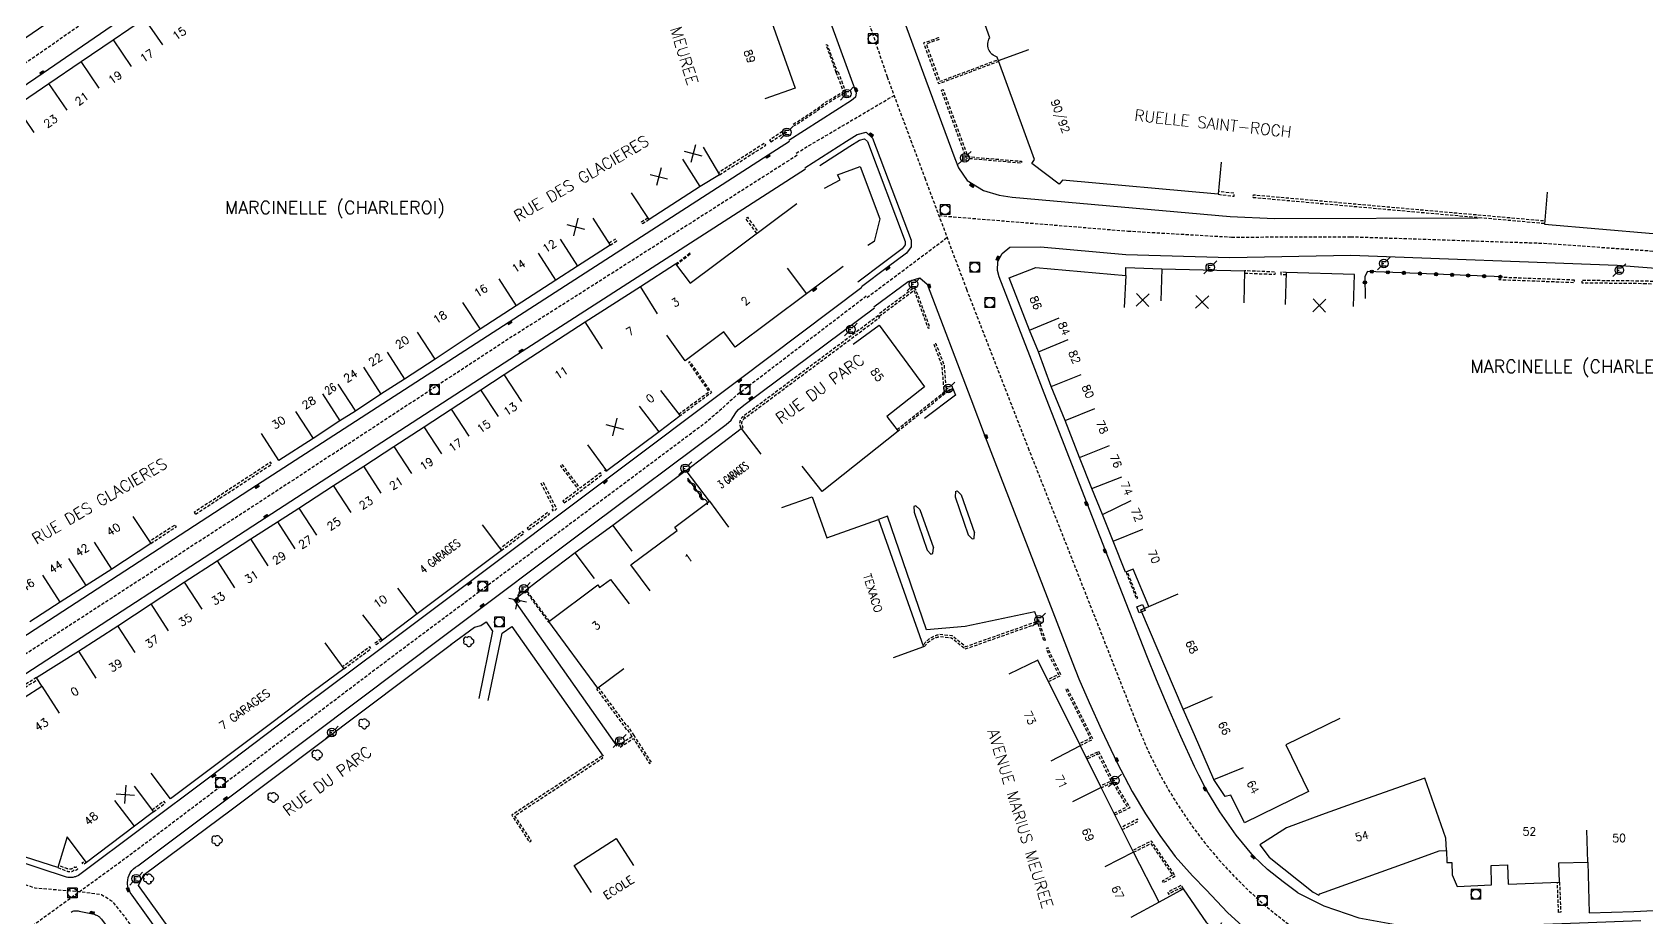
# Model space of a CAD drawing. Header units: millimetres. Extents: x 154999 to 156001, y 121000 to 122001.
# Drawn here: x 155290.9 to 155542, y 121152.3 to 121289.9 of the extents above; entities that cross this region are included whole.
import ezdxf
from ezdxf.enums import TextEntityAlignment as Align

# ---------------------------------------------------------------- set-up
doc = ezdxf.new("R2010")
doc.units = ezdxf.units.MM
doc.linetypes.add('DASHED', pattern=[0.75, 0.5, -0.25])
doc.layers.get('0').update_dxf_attribs({"linetype": 'CONTINUOUS'})
for name, color, linetype in [('W0001', 6, 'DASHED'), ('W0008', 7, 'CONTINUOUS'), ('W0017', 7, 'CONTINUOUS'), ('W0100', 7, 'CONTINUOUS'), ('W0112', 1, 'DASHED'), ('W0300', 7, 'CONTINUOUS'), ('W0310', 3, 'CONTINUOUS'), ('W0322', 7, 'CONTINUOUS'), ('W0334', 7, 'CONTINUOUS'), ('W0400', 7, 'CONTINUOUS'), ('W0420', 7, 'CONTINUOUS'), ('W0471', 7, 'CONTINUOUS'), ('W0980', 7, 'CONTINUOUS'), ('W0984', 7, 'CONTINUOUS'), ('W0989', 7, 'CONTINUOUS'), ('W0991', 7, 'CONTINUOUS'), ('W1102', 7, 'CONTINUOUS')]:
    doc.layers.add(name, color=color, linetype=linetype)
doc.styles.get("Standard").update_dxf_attribs({"font": 'romans.shx', "width": 0.85})

# ---------------------------------------------------------------- blocks, each defined once
blk = doc.blocks.new('T400')
for p, q in [((-0.15, 0.3), (0.15, 0.3)), ((-0.15, -0.25), (-0.15, 0.3)), ((-0.15, 0.15), (0.15, 0.15)), ((-0.15, 0), (0.15, 0)), ((0.15, 0.3), (0.15, -0.25)), ((-0.15, -0.15), (0.15, -0.15)), ((-0.15, -0.25), (-0.15, -0.3)), ((-0.15, -0.3), (0.15, -0.3)), ((0.15, -0.3), (0.15, -0.25))]:
    blk.add_line(p, q)
blk = doc.blocks.new('T471')
for p, q in [((-0.333334, 0.333334), (-0.333334, -0.333334)), ((-0.333334, 0.333334), (0.333334, 0.333334)), ((-0.333334, 0), (0, 0)), ((0.500001, 0.500001), (1.000002, 1.000002)), ((-0.500001, -0.500001), (-1.000002, -1.000002)), ((-0.333334, -0.333334), (0.333334, -0.333334))]:
    blk.add_line(p, q)
blk.add_ellipse((0, 0), major_axis=(0.471405, 0.471405), ratio=1, start_param=5.4977871438, end_param=11.780972451)
blk = doc.blocks.new('T420')
for p, q in [((0.75, 0.75), (-0.75, 0.75)), ((-0.75, 0.75), (-0.75, -0.75)), ((0.75, 0.75), (0.75, -0.75)), ((0.75, -0.75), (-0.75, -0.75))]:
    blk.add_line(p, q)
blk.add_ellipse((0, 0), major_axis=(-0.53, 0.53), ratio=1, start_param=3.926991, end_param=10.210176)
blk = doc.blocks.new('T300')
for p, q in [((-0.8, 0.51), (-0.86, 0.34)), ((-0.86, 0.34), (-0.86, 0.17)), ((-0.86, 0.17), (-0.74, 0.06)), ((-0.69, 0.63), (-0.8, 0.51)), ((-0.8, -0.06), (-0.74, 0.06)), ((-0.74, 0.06), (-0.69, 0.11)), ((-0.57, 0.69), (-0.69, 0.63)), ((-0.46, 0.69), (-0.57, 0.69)), ((-0.29, 0.63), (-0.46, 0.69)), ((-0.29, 0.63), (-0.17, 0.74)), ((-0.23, 0.57), (-0.29, 0.63)), ((-0.17, 0.74), (-0.06, 0.8)), ((-0.06, 0.8), (0.06, 0.8)), ((0.06, 0.8), (0.23, 0.74)), ((0.23, 0.74), (0.34, 0.63)), ((0.34, 0.63), (0.4, 0.51)), ((0.46, 0.46), (0.34, 0.46)), ((0.4, 0.51), (0.4, 0.46)), ((0.57, 0.4), (0.46, 0.46)), ((0.57, 0.4), (0.69, 0.29)), ((0.69, 0.29), (0.74, 0.17)), ((0.74, 0.06), (0.69, -0.17)), ((0.74, 0.17), (0.74, 0.06)), ((-0.8, -0.17), (-0.8, -0.06)), ((-0.8, -0.23), (-0.8, -0.17)), ((-0.74, -0.34), (-0.8, -0.23)), ((-0.69, -0.4), (-0.74, -0.34)), ((-0.51, -0.46), (-0.69, -0.4)), ((-0.4, -0.46), (-0.51, -0.46)), ((-0.4, -0.46), (-0.34, -0.46)), ((-0.34, -0.46), (-0.34, -0.4)), ((-0.34, -0.51), (-0.34, -0.46)), ((-0.29, -0.63), (-0.34, -0.51)), ((-0.17, -0.74), (-0.29, -0.63)), ((-0.06, -0.8), (-0.17, -0.74)), ((0.06, -0.8), (-0.06, -0.8)), ((0.17, -0.74), (0.06, -0.8)), ((0.23, -0.69), (0.17, -0.74)), ((0.29, -0.46), (0.23, -0.46)), ((0.29, -0.63), (0.23, -0.69)), ((0.46, -0.4), (0.29, -0.46)), ((0.34, -0.51), (0.29, -0.63)), ((0.34, -0.51), (0.34, -0.46)), ((0.57, -0.34), (0.46, -0.4)), ((0.63, -0.29), (0.57, -0.34)), ((0.69, -0.17), (0.63, -0.29))]:
    blk.add_line(p, q)
blk = doc.blocks.new('t991o')
at = {"color": 0, "linetype": 'Continuous'}
for p, q in [((-1, 1), (1, -1)), ((-1, -1), (1, 1))]:
    blk.add_line(p, q, dxfattribs=at)
blk = doc.blocks.new('t310o')
at = {"color": 0, "linetype": 'Continuous'}
for centre, start, end in [((-0.5, 0.38), 216.8699, 323.1304), ((0.5, -0.37), 36.8699, 143.1303)]:
    blk.add_arc(centre, 0.625, start, end, dxfattribs=at)
blk = doc.blocks.new('t112o')
at = {"color": 0, "linetype": 'Continuous'}
for p, q in [((-0.5, 0.5), (0.5, 0.5)), ((-0.5, -0.5), (-0.5, 0.5)), ((0.5, 0.5), (0.5, -0.5)), ((0.5, -0.5), (-0.5, -0.5))]:
    blk.add_line(p, q, dxfattribs=at)
blk = doc.blocks.new('t322o')
at = {"color": 0, "linetype": 'Continuous'}
for radius in [0.25, 0.15]:
    blk.add_circle((0, 0), radius, dxfattribs=at)

msp = doc.modelspace()

# ---------------------------------------------------------------- linework, layer by layer
at = {"layer": 'W0001', "flags": 128}
for points in [[(155000, 121204), (155027.91, 121200.24), (155082.58, 121193.01), (155100.47, 121191.8), (155111.69, 121191.8), (155150.23, 121194.83), (155156.78, 121195.53), (155160.51, 121197.16), (155166.35, 121201.13), (155195.09, 121220.96), (155241.5, 121252.34), (155272.8, 121273.57), (155292.33, 121286.81), (155328.07, 121311.78), (155364.75, 121336.74), (155374.12, 121343.36)], [(155409.87, 121270.76), (155375.71, 121249.01), (155365.05, 121242.26), (155327.02, 121217.34), (155286.14, 121190.81), (155263.95, 121176.77), (155256.84, 121172.3), (155241.83, 121161.88), (155239.65, 121160.62), (155191.34, 121129.29), (155166.62, 121113.41), (155151.03, 121102.76), (155129.53, 121086.17), (155101.1, 121064.53), (155095.42, 121059.52), (155090.49, 121053.68), (155081.09, 121039.72), (155072.15, 121027.93), (155062.4, 121016.17), (155055.18, 121007.58), (155054.38, 121005.52), (155054.26, 121002.89), (155053.78, 121000)], [(155420.62, 121248.85), (155400.18, 121233.23), (155397.87, 121231.1), (155395.56, 121229.14), (155345.63, 121191.86), (155307.96, 121163.38), (155303.95, 121160.4), (155284.06, 121146), (155274.43, 121138.79), (155259.42, 121127.57), (155222.66, 121100.33), (155203.63, 121086.13), (155200.6, 121082.95), (155188.9, 121068.07), (155167.43, 121041.67), (155155.74, 121027.47), (155140.68, 121009.62), (155133.59, 121000)], [(155158.27, 121196.18), (155163.96, 121191.21), (155164.97, 121190.01), (155171.39, 121187.8), (155185.84, 121183.99), (155197.29, 121181.19), (155202.91, 121180.59), (155207.93, 121180.39), (155215.56, 121179.78), (155221.9, 121179.17), (155236.96, 121174.16), (155251.21, 121168.55), (155266.47, 121165.34), (155291.36, 121156.92), (155298.72, 121156.31), (155301.7, 121155.87), (155303.27, 121154.91), (155305.06, 121152.73), (155319, 121133.19), (155340.68, 121102.84), (155366.86, 121066.85)]]:
    msp.add_lwpolyline(points, dxfattribs=at)
at = {"layer": 'W0001'}
msp.add_lwpolyline([(155407.85, 121330.32), (155423.85, 121282.98), (155429.71, 121267.25), (155436.2, 121249.94), (155445.78, 121225.32), (155462.44, 121183.04, 0.144647), (155486.48, 121151.13)], format="xyb", dxfattribs=at)
for points in [[(155409.72, 121271.1), (155424.94, 121280.07)], [(155431.91, 121261.39), (155461.29, 121258.99), (155477.43, 121258.05), (155495.93, 121258.11), (155525.97, 121257.1), (155575.11, 121253.59), (155601.71, 121250.44), (155614.71, 121250.12), (155631.76, 121249.88), (155664.75, 121248.96)], [(155420.74, 121248.68), (155433.19, 121257.99)]]:
    msp.add_lwpolyline(points, dxfattribs=at)
at = {"layer": 'W0008', "flags": 128}
for points in [[(155371.88, 121345.28), (155326.79, 121314.29), (155289.13, 121288.43), (155239.78, 121254.82), (155193.14, 121223.09), (155162.24, 121202.09), (155155.49, 121199.35), (155152.83, 121198.96), (155111.8, 121195.6), (155108.03, 121200.38, -0.060237), (155107.76, 121200.95, -0.060237), (155107.63, 121201.57, -0.050109), (155107.64, 121202.09, -0.050109), (155107.75, 121202.6)], [(155419.95, 121250.2), (155400.85, 121235.85), (155379.65, 121219.95), (155358.45, 121204.07), (155345.17, 121194.13), (155329.04, 121182.02), (155318.36, 121173.98), (155298.13, 121158.84, -0.046471), (155297.64, 121158.64, -0.046471), (155297.11, 121158.53, -0.037772), (155296.68, 121158.52, -0.037772), (155296.25, 121158.57), (155266.45, 121168.37, -0.083703)], [(155369.05, 121068.29), (155344.77, 121102.26), (155322.07, 121134), (155306.49, 121155.78, -0.090339), (155305.94, 121156.69, -0.090339), (155305.75, 121157.73, -0.137226), (155306.18, 121159.26, -0.137226), (155307.34, 121160.34), (155320.81, 121170.43), (155355.08, 121196.18), (155377.72, 121213.17), (155398, 121228.32), (155398.82, 121228.91), (155399.59, 121229.59), (155399.89, 121230.02), (155400.42, 121230.9), (155400.77, 121231.28), (155401.57, 121231.95), (155421.91, 121247.08)], [(155296.98, 121153.15, -0.050559), (155297.26, 121153.28, -0.050559), (155297.56, 121153.36, -0.057622), (155297.91, 121153.36, -0.057622), (155298.25, 121153.29), (155300.3, 121152.89, -0.037792), (155300.63, 121152.81, -0.037792), (155300.95, 121152.67, -0.054661), (155301.37, 121152.39, -0.054661), (155301.71, 121152.03), (155302.72, 121150.67), (155315.82, 121132.43), (155340.43, 121098.13), (155364.13, 121064.9)]]:
    msp.add_lwpolyline(points, format="xyb", dxfattribs=at)
for points in [[(155242.06, 121249.19), (155292.65, 121283.59), (155340.39, 121316.38), (155377.55, 121341.87)], [(155408.66, 121272.92), (155405.34, 121270.79), (155365.09, 121244.85), (155325.82, 121219.43), (155284.79, 121192.81)], [(155288.89, 121189.53), (155327.31, 121214.52), (155367.13, 121240.31), (155411.17, 121268.67)]]:
    msp.add_lwpolyline(points, dxfattribs=at)
at = {"layer": 'W0008'}
for points in [[(155400.6, 121331.88), (155401.27, 121329.48), (155409.69, 121306.2), (155419.04, 121280.46), (155418.92, 121279.78), (155418.31, 121279.29), (155408.56, 121273.07)], [(155412.27, 121331.87), (155418.05, 121314.92), (155426.94, 121290.45), (155429.86, 121282.46), (155434.39, 121270.26), (155434.94, 121268.79), (155436.29, 121266.84), (155438.82, 121265.3), (155441.28, 121264.55), (155443.31, 121264.24), (155477.19, 121261.26), (155484.1, 121260.95), (155515.74, 121261.06)], [(155411.08, 121268.79), (155417.54, 121272.97), (155419.21, 121274), (155420.62, 121274.36), (155421.61, 121273.45), (155427.59, 121257.57), (155427.62, 121256.55), (155426.86, 121255.55), (155423.86, 121253.3), (155419.86, 121250.31)], [(155413.4, 121269.18), (155418.04, 121272.18), (155419.58, 121273.12), (155420.36, 121273.32), (155420.81, 121272.91), (155426.65, 121257.38), (155426.67, 121256.85), (155426.19, 121256.22), (155423.3, 121254.05), (155419.28, 121251.05)], [(155487.7, 121156.12), (155485.44, 121157.85), (155482.98, 121159.76), (155480.85, 121161.82), (155478.14, 121165.08), (155475.57, 121168.73), (155473.43, 121172.33), (155472.31, 121174.45), (155471.66, 121175.76), (155469.53, 121180.46), (155467.7, 121184.6), (155465.74, 121189.23), (155464.22, 121192.98), (155457.84, 121209.34), (155454.98, 121216.65), (155448.3, 121233.82), (155446.06, 121239.61), (155441.27, 121251.86), (155441.02, 121252.87), (155441.06, 121254.27), (155441.76, 121255.52), (155442.96, 121256.5), (155447.73, 121256.54), (155460.97, 121255.34), (155477.16, 121254.88), (155495.94, 121255.22), (155537.37, 121253.71), (155552.02, 121252.57)], [(155421.81, 121247.21), (155427.13, 121251.16), (155428.97, 121251.73), (155430.1, 121250.75), (155436.85, 121232.94), (155439.1, 121227), (155452.62, 121192.03), (155453.69, 121189.39), (155455.26, 121185.71), (155457.18, 121181.48), (155459.64, 121176.33), (155461.98, 121171.9), (155464.03, 121168.4), (155466.24, 121165.06), (155468.65, 121161.8), (155471.33, 121158.76), (155473.48, 121156.61), (155476.78, 121153.09)], [(155487.7, 121156.12), (155491.76, 121154.13), (155497.2, 121152.27), (155505.2, 121150.82), (155510.59, 121150.69), (155528.79, 121151.36), (155541.04, 121151.84)]]:
    msp.add_lwpolyline(points, dxfattribs=at)
msp.add_lwpolyline([(155368.73, 121068.07), (155377.82, 121055.42), (155377.83, 121055.4, 0.348389), (155382.16, 121054.76), (155425.51, 121083), (155454.55, 121101.91), (155470.41, 121112.32), (155476.81, 121117.4), (155479.52, 121119.88), (155488.33, 121128.57, 0.309541), (155490.1, 121136.94, 0.131105), (155484.89, 121145.58), (155482.09, 121148.26), (155476.78, 121153.09)], format="xyb", dxfattribs=at)
at = {"layer": 'W0017'}
for p, q in [((155433.64, 121234.36), (155433.05, 121233.85)), ((155433.64, 121234.36), (155434.09, 121234.52)), ((155434.09, 121234.52), (155434.48, 121233.48)), ((155434.48, 121233.48), (155429.68, 121229.88)), ((155381.21, 121213.25), (155384.18, 121209.22))]:
    msp.add_line(p, q, dxfattribs=at)
at = {"layer": 'W0017', "flags": 128}
for points in [[(155392.62, 121221.8), (155381.21, 121213.25), (155375.36, 121208.99)], [(155378.35, 121204.97), (155375.36, 121208.99), (155369.34, 121204.41), (155367.75, 121203.2)], [(155381.9, 121178.93), (155365.87, 121201.69), (155367.61, 121203.07)], [(155447.36, 121198.37), (155446.82, 121199.83), (155435.99, 121197.53), (155429.96, 121197)], [(155356.04, 121194.72), (155359.72, 121197.44), (155360.7, 121197.68), (155361.49, 121198.25), (155362.52, 121196.8), (155360.37, 121186.34)], [(155361.83, 121186.04), (155363.98, 121196.5), (155365.49, 121197.55), (155379.7, 121177.39)], [(155308.36, 121158.97), (155321.84, 121169.06), (155356.11, 121194.8)], [(155322.19, 121140.79), (155319.48, 121141.17), (155319.19, 121140.95), (155307.48, 121157.29), (155308.32, 121159.07)]]:
    msp.add_lwpolyline(points, dxfattribs=at)
at = {"layer": 'W0100', "flags": 128}
for points in [[(155288.43, 121278.46), (155293.52, 121281.93), (155298.52, 121285.32), (155303.5, 121288.7), (155308.39, 121292.03), (155313.52, 121295.57), (155319.69, 121299.74), (155326.19, 121304.2), (155332.05, 121308.21), (155337.4, 121311.87), (155341.25, 121314.48), (155344.99, 121317.02), (155350.82, 121321.06), (155358.71, 121326.48), (155364.19, 121330.14), (155378.96, 121340.33)], [(155395.24, 121272.02), (155397.79, 121267.72), (155394.77, 121265.92), (155386.85, 121260.76), (155384.12, 121264.95)], [(155286.92, 121184.72), (155292.41, 121188.26), (155291.61, 121189.62), (155298.11, 121193.71), (155304.22, 121197.66), (155309.41, 121201.07), (155314.58, 121204.43), (155319.67, 121207.74), (155324.9, 121211.15), (155329.06, 121213.8), (155332.41, 121215.92), (155337.78, 121219.43), (155342.47, 121222.44), (155347.16, 121225.49), (155351.89, 121228.54), (155356.08, 121231.29), (155360.7, 121234.33), (155364.33, 121236.71), (155376.91, 121244.86), (155385.49, 121250.36), (155390.97, 121253.87), (155393.23, 121250.88), (155409.81, 121263.29)], [(155378.1, 121261.01), (155380.81, 121256.81), (155375.74, 121253.54), (155372.37, 121251.36), (155366.2, 121247.35), (155360.59, 121243.72), (155353.57, 121239.1), (155348.82, 121235.99), (155345.15, 121233.62), (155341.18, 121231.01), (155338.77, 121229.48), (155334.59, 121226.76), (155329.28, 121223.33), (155326.57, 121227.53)], [(155417.03, 121253.5), (155411.31, 121249.21), (155400.24, 121240.92), (155398.45, 121243.32), (155392.44, 121238.81), (155389.6, 121242.79)], [(155388.64, 121234.23), (155391.66, 121230.25), (155388.39, 121227.77), (155380.3, 121221.73), (155377.31, 121225.74)], [(155396.25, 121217.03), (155392.62, 121221.8), (155401.18, 121228.3), (155404.21, 121224.31)], [(155387.03, 121203.1), (155384.03, 121207.1), (155391.19, 121212.47), (155390.83, 121212.96), (155396.22, 121216.99)], [(155306.58, 121214.61), (155309.36, 121210.45), (155303.33, 121206.42), (155299.3, 121203.9), (155295.27, 121201.3), (155290.56, 121198.24)], [(155360.89, 121213.33), (155363.89, 121209.33), (155350.78, 121199.51), (155345.38, 121195.39), (155342.35, 121199.36)], [(155382.92, 121190.94), (155378.9, 121187.97), (155371.26, 121198.31), (155378.86, 121204), (155379.16, 121203.6), (155380.83, 121204.85), (155383.75, 121201.05)], [(155336.43, 121194.99), (155339.4, 121190.97), (155333.43, 121186.56), (155328.61, 121182.85), (155312.44, 121170.75), (155309.45, 121174.75)], [(155306.77, 121172.73), (155309.78, 121168.73), (155306.81, 121166.5), (155299.39, 121160.88), (155296.37, 121164.87), (155294.89, 121160.06), (155289.91, 121161.68), (155286.44, 121167.15)], [(155377.9, 121156.17), (155375.19, 121160.37), (155381.71, 121164.58), (155384.42, 121160.38)]]:
    msp.add_lwpolyline(points, dxfattribs=at)
at = {"layer": 'W0100'}
msp.add_lwpolyline([(155475.79, 121269.68), (155475.34, 121264.7), (155451.13, 121266.88), (155450.63, 121266.25), (155446.36, 121269.49), (155446.8, 121270.11), (155440.98, 121286.03, -0.502094), (155439.81, 121289.04), (155436.59, 121298.17), (155437.01, 121298.19), (155437.01, 121298.49, -1.133927), (155436.73, 121301.43), (155441.73, 121301.43)], format="xyb", dxfattribs=at)
for points in [[(155400.11, 121292.77), (155404.82, 121294.46), (155409.56, 121281.22), (155404.85, 121279.53)], [(155414.14, 121265.66), (155416.56, 121266.97), (155416.16, 121267.72), (155419.67, 121269.01), (155422.75, 121260.89), (155421.87, 121257.39), (155421.86, 121257.39)], [(155526.51, 121265.05), (155526.08, 121260.07), (155568.32, 121256.41), (155568.75, 121261.39)], [(155421.87, 121257.39), (155420.87, 121256.75)], [(155494.27, 121183.25), (155485.83, 121179.13), (155489.36, 121171.89), (155479.41, 121167.03), (155477.32, 121171.31), (155476.44, 121171.09), (155474.67, 121173.77), (155471.63, 121180.71), (155469.88, 121184.69), (155463.29, 121200.12), (155464.54, 121200.65), (155462.11, 121206.43), (155460.95, 121205.96), (155459.01, 121210.78), (155457.33, 121214.93), (155455.68, 121218.96), (155453.78, 121223.82), (155451.52, 121229.54), (155449.38, 121234.84), (155447.39, 121240.2), (155445.99, 121243.59), (155442.83, 121251.71), (155446.99, 121253.33), (155460.96, 121252.07), (155460.96, 121253.32), (155466.55, 121253.14), (155479.45, 121252.81), (155479.32, 121247.81)], [(155496.4, 121247.26), (155496.55, 121252.25), (155485.89, 121252.57), (155485.74, 121247.57)], [(155418.59, 121241.39), (155422.61, 121244.36), (155429.65, 121234.8), (155423.79, 121230.17), (155425.6, 121227.89), (155413.74, 121218.52), (155410.64, 121222.44)], [(155407.51, 121216.02), (155412.23, 121217.68), (155414.47, 121211.33), (155422.51, 121214.17), (155429.51, 121194.35), (155424.79, 121192.68)], [(155475.85, 121151.47), (155475.05, 121150.15), (155473.55, 121151.46), (155469.94, 121156.74), (155466.15, 121154.68), (155462.19, 121162.46), (155457.15, 121172.51), (155453.91, 121179), (155447.29, 121192.32), (155442.81, 121190.1)], [(155510.76, 121164.62), (155507.45, 121173.97), (155496.76, 121170.19), (155491.41, 121168.24), (155485.94, 121166.24), (155481.82, 121163.58), (155483.25, 121161.68), (155490.08, 121156.27)], [(155539.95, 121153.26), (155539.95, 121153.26), (155547.09, 121153.59), (155550.8, 121153.72), (155556.29, 121153.31), (155562.31, 121152.93), (155569.4, 121152.58), (155576.37, 121152.29), (155587.09, 121153.91), (155599.16, 121155.84), (155602.97, 121156.3), (155611.01, 121157.04), (155630.65, 121158.96), (155630.16, 121163.94)], [(155490.08, 121156.27), (155490.97, 121155.8), (155491.12, 121156.01), (155504.72, 121160.88), (155509.72, 121162.67), (155510.82, 121162.71), (155510.87, 121160.84), (155511.67, 121160.86), (155511.73, 121158.96), (155512.49, 121157.13), (155517.86, 121157.38), (155517.77, 121160.39), (155520.32, 121160.51), (155520.43, 121157.49), (155528.41, 121157.8), (155528.31, 121160.79), (155532.8, 121160.9), (155533.04, 121153.05), (155539.95, 121153.26)]]:
    msp.add_lwpolyline(points, dxfattribs=at)
at = {"layer": 'W0100', "flags": 128}
msp.add_lwpolyline([(155366.73, 121201.43), (155366.45, 121201.25), (155366.11, 121201.75), (155366.39, 121201.94)], close=True, dxfattribs=at)
at = {"layer": 'W0112'}
msp.add_line((155390.97, 121253.87), (155393, 121255.39), dxfattribs=at)
at = {"layer": 'W0112', "flags": 128}
for points in [[(155415.96, 121283.63), (155414.39, 121287.92), (155414.53, 121287.97), (155416.1, 121283.68)], [(155441.23, 121285.35), (155431.9, 121281.87), (155429.55, 121288.24), (155431.86, 121289.06), (155431.96, 121288.78), (155429.94, 121288.06), (155432.08, 121282.26), (155441.13, 121285.63)], [(155409.27, 121275.58), (155412.64, 121277.77), (155414.3, 121279.01), (155417.08, 121280.67), (155415.96, 121283.62), (155416.24, 121283.73), (155417.45, 121280.54), (155414.46, 121278.76), (155412.81, 121277.52), (155409.43, 121275.33)], [(155397.79, 121267.72), (155404.99, 121272.34), (155404.8, 121272.64), (155397.6, 121268.02)], [(155475.34, 121264.7), (155477.8, 121264.41), (155477.85, 121264.86), (155475.38, 121265.13)], [(155526.08, 121260.14), (155480.77, 121264.17), (155480.81, 121264.62), (155526.12, 121260.59)], [(155386.85, 121260.76), (155385.84, 121260.12), (155385.65, 121260.41), (155386.66, 121261.06)], [(155403.6, 121258.64), (155401.88, 121260.93), (155402.13, 121261.13), (155403.85, 121258.83)], [(155380.81, 121256.81), (155381.81, 121257.45), (155381.62, 121257.75), (155380.62, 121257.1)], [(155391.06, 121253.75), (155393.09, 121255.28), (155393.34, 121255.45), (155393.25, 121255.57), (155393, 121255.4)], [(155479.44, 121252.45), (155484.22, 121252.27), (155484.23, 121252.62), (155479.45, 121252.81)], [(155485.89, 121252.57), (155485.09, 121252.59), (155485.08, 121252.24), (155485.88, 121252.23)], [(155422.62, 121245.75), (155428.02, 121249.77), (155428.07, 121249.7), (155430.24, 121243.89), (155430.52, 121243.99), (155428.34, 121249.85), (155428.09, 121250.19), (155422.48, 121246.02)], [(155425.41, 121228.13), (155431.99, 121233.39), (155432.74, 121233.99), (155432.41, 121238.09), (155431.14, 121241.42), (155431.42, 121241.53), (155432.71, 121238.15), (155433.05, 121233.85), (155432.18, 121233.16), (155425.6, 121227.89)], [(155391.45, 121230.53), (155396.17, 121234.03), (155395.87, 121234.49), (155393.01, 121238.59), (155393.17, 121238.7), (155396.03, 121234.6), (155396.53, 121233.89), (155396.38, 121233.75), (155391.66, 121230.25)], [(155380.3, 121221.73), (155380.2, 121221.62), (155379.94, 121221.85), (155380.09, 121222.02)], [(155370.37, 121219.94), (155372.47, 121215.8), (155372.01, 121215.44), (155371.8, 121215.72), (155372.03, 121215.9), (155370.06, 121219.79)], [(155309.36, 121210.45), (155313.35, 121213.03), (155313.16, 121213.32), (155309.17, 121210.74)], [(155363.89, 121209.33), (155367.42, 121212.03), (155367.21, 121212.31), (155363.68, 121209.61)], [(155461.01, 121205.99), (155462.61, 121201.86), (155462.82, 121201.94), (155461.21, 121206.07)], [(155371.34, 121198.37), (155367.77, 121203.19), (155367.61, 121203.07), (155371.17, 121198.25), (155371.26, 121198.31)], [(155339.4, 121190.97), (155343.61, 121194.09), (155343.4, 121194.37), (155339.19, 121191.25)], [(155345.38, 121195.39), (155344.43, 121194.69), (155344.23, 121194.97), (155345.18, 121195.67)], [(155448.96, 121188.97), (155450.9, 121189.95), (155449.22, 121193.37), (155448.88, 121194.22), (155448.6, 121194.11), (155448.94, 121193.25), (155450.5, 121190.08), (155448.82, 121189.23)], [(155291.61, 121189.62), (155289.17, 121188.07), (155289.36, 121187.78), (155291.8, 121189.32)], [(155384.22, 121180.41), (155383.45, 121181.61), (155383.36, 121181.55), (155378.74, 121187.82), (155378.9, 121187.97)], [(155384.51, 121180.59), (155383.54, 121182.13), (155383.43, 121182.04), (155379.01, 121188.05)], [(155453.89, 121179.04), (155455.87, 121180.01), (155451.92, 121187.86), (155451.66, 121187.73), (155455.46, 121180.15), (155453.76, 121179.31)], [(155384.21, 121180.42), (155382.07, 121179.03), (155382.26, 121178.74), (155384.41, 121180.13), (155386.93, 121176.22), (155387.22, 121176.41), (155384.51, 121180.6)], [(155458.99, 121173.6), (155456.77, 121178.12), (155454.82, 121177.18)], [(155458.71, 121173.48), (155456.63, 121177.72), (155454.95, 121176.91)], [(155459.28, 121168.25), (155461.63, 121169.38), (155459.08, 121173.64), (155457.03, 121172.74)], [(155459.15, 121168.52), (155461.2, 121169.51), (155458.96, 121173.26), (155457.17, 121172.47)], [(155309.78, 121168.73), (155311.62, 121170.11), (155311.41, 121170.39), (155309.57, 121169.01)], [(155460.42, 121165.98), (155462.94, 121167.27), (155462.79, 121167.58), (155460.26, 121166.29)], [(155462.18, 121162.46), (155464.85, 121163.8), (155468.25, 121158.88), (155466.64, 121157.97), (155466.79, 121157.71), (155468.68, 121158.78), (155464.95, 121164.19), (155462.05, 121162.73)], [(155299.39, 121160.88), (155298.9, 121160.51), (155298.69, 121160.79), (155299.18, 121161.16)], [(155469.94, 121156.74), (155469.59, 121157.31), (155467.49, 121156.23), (155467.62, 121155.96), (155469.48, 121156.91), (155469.67, 121156.59)]]:
    msp.add_lwpolyline(points, dxfattribs=at)
for points in [[(155432.3, 121280.89), (155432.58, 121280.99), (155436.42, 121270.55), (155444.77, 121269.83), (155444.74, 121269.53), (155436.2, 121270.27)], [(155405.76, 121272.86), (155407.88, 121274.25), (155407.68, 121274.54), (155405.57, 121273.15)], [(155530.75, 121251.36), (155518.99, 121251.8), (155518.98, 121251.45), (155530.74, 121251.01)], [(155541.47, 121250.86), (155543.54, 121250.77), (155543.56, 121251.12), (155541.48, 121251.21), (155531.86, 121251.31), (155531.86, 121250.96)], [(155422.5, 121245.86), (155401.5, 121230.19), (155401.71, 121229.91), (155422.71, 121245.58)], [(155316.31, 121214.97), (155328.18, 121222.77), (155327.99, 121223.06), (155316.12, 121215.27)], [(155373.66, 121216.74), (155376.07, 121218.52), (155379.5, 121221.12), (155379.28, 121221.4), (155376.13, 121219.02), (155373.33, 121222.72), (155373.05, 121222.51), (155375.86, 121218.81), (155373.45, 121217.02)], [(155368.11, 121212.55), (155371.35, 121215), (155371.14, 121215.28), (155367.9, 121212.83)], [(155379.49, 121177.4), (155365.49, 121168.23), (155368.23, 121164.04), (155368.52, 121164.24), (155365.97, 121168.13), (155379.68, 121177.11)]]:
    msp.add_lwpolyline(points, close=True, dxfattribs=at)
for points in [[(155401.5, 121230.19, 0.08684), (155401.17, 121229.86, 0.08684), (155400.97, 121229.44, 0.112332), (155400.95, 121228.84, 0.112332), (155401.18, 121228.3), (155401.47, 121228.5, -0.112332), (155401.29, 121228.91, -0.112332), (155401.31, 121229.35, -0.08684), (155401.46, 121229.66, -0.08684), (155401.7, 121229.9)], [(155429.69, 121194.41, -0.100039), (155430.7, 121195.42, -0.104978), (155432.09, 121195.98), (155433.89, 121195.78), (155436.01, 121194.04), (155447.31, 121198.03), (155448.17, 121195.34), (155448.46, 121195.43), (155447.5, 121198.41), (155436.07, 121194.38), (155434.01, 121196.07), (155432.08, 121196.28, 0.107777), (155430.53, 121195.67, 0.100039), (155429.44, 121194.57)], [(155294.89, 121160.06), (155296.14, 121159.59, 0.074369), (155296.58, 121159.46, 0.074369), (155297.03, 121159.47, 0.189139), (155297.43, 121159.7, -0.469415), (155297.64, 121159.71), (155297.7, 121159.64), (155298.02, 121159.85), (155297.83, 121160.14), (155297.72, 121160.07, 0.334777), (155297.15, 121159.92, -0.189139), (155296.98, 121159.82, -0.074369), (155296.63, 121159.81, -0.074369), (155296.29, 121159.91), (155295.02, 121160.39)]]:
    msp.add_lwpolyline(points, format="xyb", dxfattribs=at)
at = {"layer": 'W0112'}
msp.add_lwpolyline([(155528.41, 121157.8), (155528.6, 121153.12), (155528.26, 121153.11), (155528.08, 121157.79)], dxfattribs=at)
at = {"layer": 'W0310', "flags": 128}
msp.add_lwpolyline([(155395.32, 121217.27), (155392.89, 121220.59)], dxfattribs=at)
at = {"layer": 'W0322', "flags": 128}
msp.add_lwpolyline([(155519.55, 121251.86), (155498.54, 121252.71), (155498.13, 121251.95), (155498.19, 121248.5)], dxfattribs=at)
at = {"layer": 'W0334'}
for p, q in [((155434.49, 121218.51), (155434.43, 121217.66)), ((155434.43, 121217.66), (155436.47, 121211.76)), ((155434.49, 121218.51), (155434.77, 121218.6)), ((155434.77, 121218.6), (155435.38, 121217.98)), ((155435.38, 121217.98), (155437.43, 121212.1)), ((155428.05, 121215.28), (155430.09, 121209.42)), ((155428.97, 121215.71), (155431.05, 121209.76))]:
    msp.add_line(p, q, dxfattribs=at)
for points in [[(155428.97, 121215.71), (155428.32, 121216.27), (155428.01, 121216.16), (155428.05, 121215.28)], [(155436.47, 121211.76), (155437.06, 121211.14), (155437.38, 121211.22), (155437.43, 121212.1)], [(155430.09, 121209.42), (155430.67, 121208.8), (155430.99, 121208.88), (155431.05, 121209.76)]]:
    msp.add_lwpolyline(points, dxfattribs=at)
at = {"layer": 'W1102'}
for p, q in [((155311.22, 121287.91), (155308.39, 121292.03)), ((155303.5, 121288.7), (155306.31, 121284.56)), ((155301.33, 121281.18), (155298.52, 121285.32)), ((155296.34, 121277.8), (155293.52, 121281.93)), ((155291.24, 121274.33), (155288.43, 121278.46)), ((155394.77, 121265.92), (155392.12, 121270.17)), ((155373.03, 121257.74), (155375.74, 121253.54)), ((155372.37, 121251.36), (155369.65, 121255.55)), ((155408.31, 121253.21), (155411.31, 121249.21)), ((155363.48, 121251.55), (155366.2, 121247.35)), ((155388.18, 121246.14), (155385.49, 121250.36)), ((155357.86, 121247.91), (155360.59, 121243.72)), ((155379.62, 121240.66), (155376.91, 121244.86)), ((155353.57, 121239.1), (155350.82, 121243.28)), ((155346.1, 121240.18), (155348.82, 121235.99)), ((155342.42, 121237.81), (155345.15, 121233.62)), ((155367.05, 121232.51), (155364.33, 121236.71)), ((155338.47, 121235.21), (155341.18, 121231.01)), ((155363.44, 121230.15), (155360.7, 121234.33)), ((155336.06, 121233.69), (155338.77, 121229.48)), ((155388.39, 121227.77), (155385.38, 121231.76)), ((155331.87, 121230.95), (155334.59, 121226.76)), ((155356.08, 121231.29), (155358.83, 121227.12)), ((155354.62, 121224.35), (155351.89, 121228.54)), ((155347.16, 121225.49), (155349.88, 121221.29)), ((155345.18, 121218.24), (155342.47, 121222.44)), ((155340.5, 121215.23), (155337.78, 121219.43)), ((155396.22, 121216.99), (155399.22, 121212.99)), ((155332.41, 121215.92), (155335.11, 121211.72)), ((155329.06, 121213.8), (155331.74, 121209.58)), ((155303.33, 121206.42), (155300.62, 121210.62)), ((155327.61, 121206.95), (155324.9, 121211.15)), ((155299.3, 121203.9), (155296.62, 121208.12)), ((155319.67, 121207.74), (155322.4, 121203.55)), ((155295.27, 121201.3), (155292.56, 121205.5)), ((155314.58, 121204.43), (155317.3, 121200.24)), ((155350.78, 121199.51), (155347.76, 121203.5)), ((155312.14, 121196.88), (155309.41, 121201.07)), ((155306.96, 121193.47), (155304.22, 121197.66)), ((155298.11, 121193.71), (155300.8, 121189.49)), ((155292.41, 121188.26), (155295.12, 121184.05)), ((155306.81, 121166.5), (155303.8, 121170.49)), ((155510.82, 121162.71), (155510.76, 121164.62)), ((155532.8, 121160.9), (155532.68, 121165.9))]:
    msp.add_line(p, q, dxfattribs=at)
for points in [[(155441.18, 121285.5), (155445.87, 121287.21)], [(155460.96, 121252.07), (155460.71, 121247.09)], [(155466.55, 121253.14), (155466.4, 121248.14)], [(155445.99, 121243.59), (155450.61, 121245.51)], [(155447.39, 121240.2), (155452.01, 121242.12)], [(155449.38, 121234.84), (155454.01, 121236.71)], [(155451.52, 121229.54), (155456.15, 121231.41)], [(155453.78, 121223.82), (155458.43, 121225.67)], [(155455.68, 121218.96), (155460.34, 121220.78)], [(155457.33, 121214.93), (155461.82, 121217.14)], [(155429.96, 121197), (155423.93, 121214.67), (155422.51, 121214.17)], [(155459.01, 121210.78), (155463.64, 121212.65)], [(155464.54, 121200.65), (155469.14, 121202.59)], [(155469.88, 121184.69), (155474.47, 121186.66)], [(155453.76, 121178.93), (155449.34, 121176.59)], [(155474.67, 121173.77), (155479.28, 121175.62)], [(155457.15, 121172.51), (155452.68, 121170.27)], [(155462.19, 121162.46), (155457.73, 121160.19)], [(155466.15, 121154.68), (155461.76, 121152.29)]]:
    msp.add_lwpolyline(points, dxfattribs=at)

# ---------------------------------------------------------------- block references
at = {"layer": 'W0112', "rotation": 202.7970099811687}
msp.add_blockref('t112o', (155463.32, 121200.31), dxfattribs=at)
at = {"layer": 'W0300'}
for p in [(155358.83, 121195.18), (155342.58, 121182.4), (155335.29, 121177.57), (155328.44, 121170.96), (155319.71, 121164.26), (155309.06, 121158.29)]:
    msp.add_blockref('T300', p, dxfattribs=at)
at = {"layer": 'W0310', "rotation": 126.2244935832624}
for p in [(155393.47, 121219.8), (155394.4, 121218.54), (155395.32, 121217.27)]:
    msp.add_blockref('t310o', p, dxfattribs=at)
at = {"layer": 'W0322'}
for p, rotation in [((155499.23, 121252.68), 177.6868054616879), ((155501.72, 121252.58), 177.6868054616879), ((155504.22, 121252.48), 177.6868054616879), ((155506.72, 121252.38), 177.6868054616879), ((155509.22, 121252.28), 177.6868054616879), ((155511.72, 121252.18), 177.6868054616879), ((155514.21, 121252.08), 177.6868054616879), ((155516.71, 121251.98), 177.6868054616879), ((155519.21, 121251.87), 177.6868054616879), ((155498.15, 121251), 270.9072767912266)]:
    msp.add_blockref('t322o', p, dxfattribs=dict(at, rotation=rotation))
at = {"layer": 'W0400'}
for p, rotation in [((155292.46, 121283.62), 299.5159444485995), ((155419.02, 121280.95), 18.59886164602135), ((155421.41, 121273.96), 50.61107671113775), ((155405.35, 121270.62), 120.3461999058756), ((155437.02, 121266.06), 233.9968904494076), ((155441.06, 121254.75), 157.0327058226535), ((155423.94, 121253.2), 304.3042123064952), ((155412.56, 121249.9), 306.5086570594269), ((155430.39, 121250.45), 16.96108337380593), ((155365.17, 121244.71), 305.8585193189981), ((155366.92, 121240.36), 303.5347852138899), ((155400.94, 121235.76), 129.478250121077), ((155402.67, 121233), 306.8371821683185), ((155439.25, 121227.02), 19.44768720984158), ((155325.86, 121219.24), 301.120159998555), ((155380.01, 121220.05), 306.6440989103265), ((155454.85, 121216.61), 200.7948985523725), ((155327.25, 121214.65), 305.17179350841), ((155457.73, 121209.26), 201.6910025622389), ((155358.91, 121204.22), 304.6961364511993), ((155360.94, 121200.79), 122.8720512561844), ((155459.55, 121176.82), 19.52064154405922), ((155319.13, 121174.3), 299.2228338620149), ((155473.29, 121172.27), 208.3912876562891), ((155321.01, 121170.81), 127.7742874827382), ((155480.75, 121161.74), 43.55080464931767), ((155305.84, 121156.64), 18.89084655708788), ((155300.27, 121153.08), 72.73321679768715)]:
    msp.add_blockref('T400', p, dxfattribs=dict(at, rotation=rotation))
at = {"layer": 'W0420'}
for p in [(155421.66, 121288.87), (155432.87, 121262.29), (155437.48, 121253.34), (155439.8, 121247.87), (155353.48, 121234.35), (155401.75, 121234.35), (155360.95, 121203.78), (155363.54, 121198.22), (155320.18, 121173.25), (155297.19, 121156.14), (155515.4, 121155.9), (155482.2, 121154.93)]:
    msp.add_blockref('T420', p, dxfattribs=at)
at = {"layer": 'W0471'}
for p in [(155417.59, 121280.34), (155408.28, 121274.33), (155435.93, 121270.37), (155474.11, 121253.35), (155501.1, 121253.94), (155427.97, 121250.72), (155537.71, 121252.92), (155418.21, 121243.68), (155433.37, 121234.51), (155392.47, 121222.11), (155367.38, 121203.37), (155447.48, 121198.58), (155337.52, 121181.05), (155382.28, 121179.74), (155459.29, 121173.6), (155307.1, 121158.34)]:
    msp.add_blockref('T471', p, dxfattribs=at)
at = {"layer": 'W0991'}
for p, rotation in [((155393.69, 121271.03), 300.63114), ((155388.36, 121267.45), 300.63114), ((155375.43, 121259.64), 300.63114), ((155463.59, 121248.28), 88.34798464822764), ((155472.86, 121247.97), 88.52743309396558), ((155491.07, 121247.41), 88.31179363881894), ((155381.5, 121228.55), 300.63114), ((155305.4, 121171.44), 311.0825897165892)]:
    msp.add_blockref('t991o', p, dxfattribs=dict(at, rotation=rotation))
at = {"layer": 'W0991', "extrusion": (0, 0, -1), "rotation": 56.53862339869661}
msp.add_blockref('t991o', (-155366.42, 121201.59), dxfattribs=at)

# ---------------------------------------------------------------- texts
at = {"layer": 'W0980'}
for p in [(155337.99, 121262.5), (155531.66, 121237.81)]:
    msp.add_text('MARCINELLE (CHARLEROI)', height=2, dxfattribs=at).set_placement(p, align=Align.MIDDLE)
at = {"layer": 'W0984'}
for s, rotation, p in [('89', 289.9399, (155402.48, 121286.15)), ('90/92', 290.0623, (155450.73, 121276.81)), ('86', 292.7991, (155446.97, 121247.84)), ('84', 292.7991, (155451.37, 121243.84)), ('82', 292.7991, (155453.01, 121239.41)), ('85', 306.3673, (155422.32, 121236.67)), ('80', 292.7991, (155455.08, 121234.06)), ('78', 292.7991, (155457.3, 121228.54)), ('76', 292.7991, (155459.42, 121223.24)), ('74', 292.7991, (155461.1, 121218.97)), ('72', 292.7991, (155462.72, 121214.89)), ('70', 292.7991, (155465.35, 121208.39)), ('TEXACO', 287.4352, (155421.64, 121202.72)), ('68', 298.4976, (155471.23, 121194.38)), ('7 GARAGES', 36.419, (155323.96, 121184.66)), ('73', 295.8045, (155446.07, 121183.34)), ('66', 296.0347, (155476.29, 121181.74)), ('71', 295.8045, (155450.94, 121173.4)), ('64', 296.0347, (155480.76, 121172.58)), ('69', 295.8045, (155455.1, 121165.18)), ('54', 14.1831, (155497.68, 121164.97)), ('50', 0.3587, (155537.68, 121164.66)), ('ECOLE', 32.8562, (155382.1, 121156.97)), ('67', 295.8045, (155459.71, 121156.22))]:
    msp.add_text(s, height=1.25, rotation=rotation, dxfattribs=at).set_placement(p, align=Align.MIDDLE)
for s, rotation, width, p in [('3 GARAGES', 37.196, 0.5, (155399.92, 121221.06)), ('4 GARAGES', 37.9543, 0.8, (155354.33, 121208.45))]:
    msp.add_text(s, height=1.25, rotation=rotation, dxfattribs=dict(at, width=width)).set_placement(p, align=Align.MIDDLE)
msp.add_text('52', height=1.25, dxfattribs=at).set_placement((155523.73, 121165.69), align=Align.MIDDLE)
at = {"layer": 'W0989'}
for s, rotation, p in [('AVENUE MARIUS MEUREE', 287.2136, (155389.4, 121295.66)), ('RUELLE SAINT-ROCH', 353.8396, (155474.52, 121275.7)), ('RUE DES GLACIERES', 30.545, (155376.31, 121267.18)), ('RUE DU PARC', 36.347, (155413.42, 121234.47)), ('RUE DES GLACIERES', 30.545, (155301.4, 121217.05)), ('AVENUE MARIUS MEUREE', 287.2136, (155444.57, 121167.67)), ('RUE DU PARC', 36.347, (155336.83, 121173.52))]:
    msp.add_text(s, height=1.75, rotation=rotation, dxfattribs=at).set_placement(p, align=Align.MIDDLE)
at = {"layer": 'W0991'}
for s, rotation, p in [('15', 34.6421, (155313.8, 121289.69)), ('17', 34.266, (155308.76, 121286.23)), ('19', 34.1463, (155303.82, 121282.87)), ('21', 37.4567, (155298.64, 121279.54)), ('23', 34.2502, (155293.79, 121276.07)), ('12', 32.8449, (155371.34, 121256.65)), ('14', 32.8449, (155366.56, 121253.55)), ('16', 32.8449, (155360.68, 121249.73)), ('3', 32.6141, (155390.93, 121247.9)), ('2', 43.4319, (155401.8, 121248.15)), ('18', 32.8449, (155354.33, 121245.59)), ('7', 32.6373, (155383.9, 121243.4)), ('20', 32.8449, (155348.45, 121241.72)), ('22', 32.8449, (155344.28, 121239.01)), ('24', 32.8449, (155340.41, 121236.49)), ('11', 32.8449, (155373.18, 121236.96)), ('28', 32.8449, (155333.95, 121232.31)), ('13', 33.1486, (155365.25, 121231.33)), ('0', 37.1826, (155387, 121232.99)), ('30', 32.8449, (155329.23, 121229.24)), ('15', 33.3803, (155361.14, 121228.64)), ('17', 33.3378, (155356.73, 121225.74)), ('19', 32.7998, (155352.24, 121222.81)), ('21', 33.03, (155347.54, 121219.77)), ('23', 32.6956, (155342.83, 121216.73)), ('25', 33.1377, (155337.83, 121213.49)), ('40', 32.7641, (155303.57, 121212.59)), ('27', 32.3183, (155333.41, 121210.64)), ('42', 32.7641, (155298.67, 121209.4)), ('29', 32.8449, (155329.32, 121208.18)), ('44', 32.7641, (155294.58, 121206.8)), ('1', 36.8624, (155392.99, 121208.17)), ('46', 32.7641, (155290.2, 121203.97)), ('31', 33.0649, (155325.02, 121205.26)), ('33', 33.0226, (155319.85, 121201.89)), ('10', 34.6769, (155345.05, 121201.42)), ('35', 33.046, (155314.72, 121198.56)), ('3', 39.6934, (155378.61, 121197.69)), ('37', 33.3486, (155309.56, 121195.19)), ('39', 32.8669, (155303.88, 121191.48)), ('0', 32.1523, (155297.52, 121187.43)), ('43', 32.7373, (155292.37, 121182.28)), ('48', 40.8607, (155300.08, 121167.68))]:
    msp.add_text(s, height=1.25, rotation=rotation, dxfattribs=at).set_placement(p, align=Align.MIDDLE)
at = {"layer": 'W0991', "width": 0.8}
msp.add_text('26', height=1.25, rotation=32.8449, dxfattribs=at).set_placement((155337.3, 121234.47), align=Align.MIDDLE)

doc.saveas('drawing.dxf')
